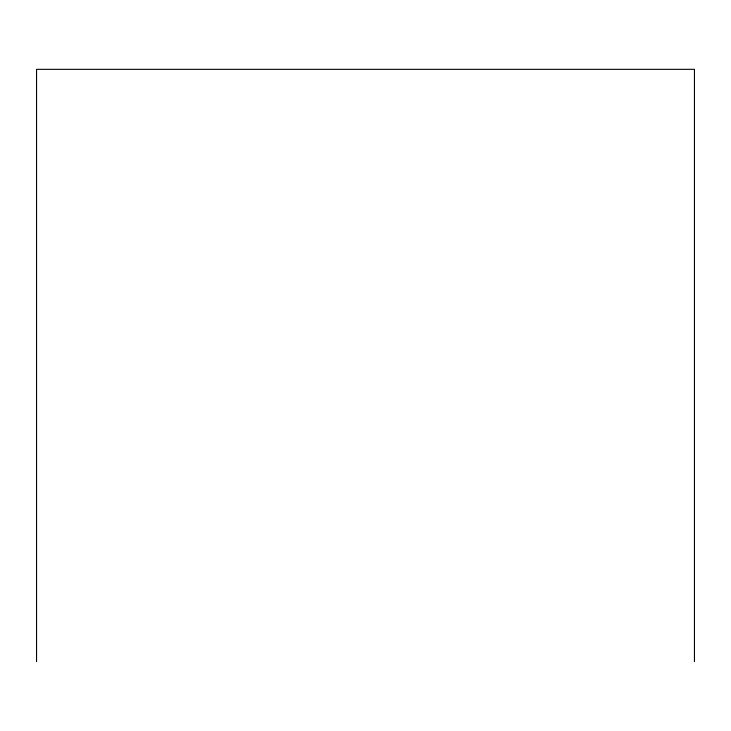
<?xml version="1.0" encoding="UTF-8"?>
<svg xmlns="http://www.w3.org/2000/svg" width="731" height="731" viewBox="0 0 731 731"><rect width="100%" height="100%" fill="white"/><g stroke="black" fill="none" stroke-linecap="round" stroke-linejoin="round"><path stroke-width="1.1" d="M694.45 661.665L694.45 69.335L36.55 69.335L36.55 661.665"/></g></svg>
